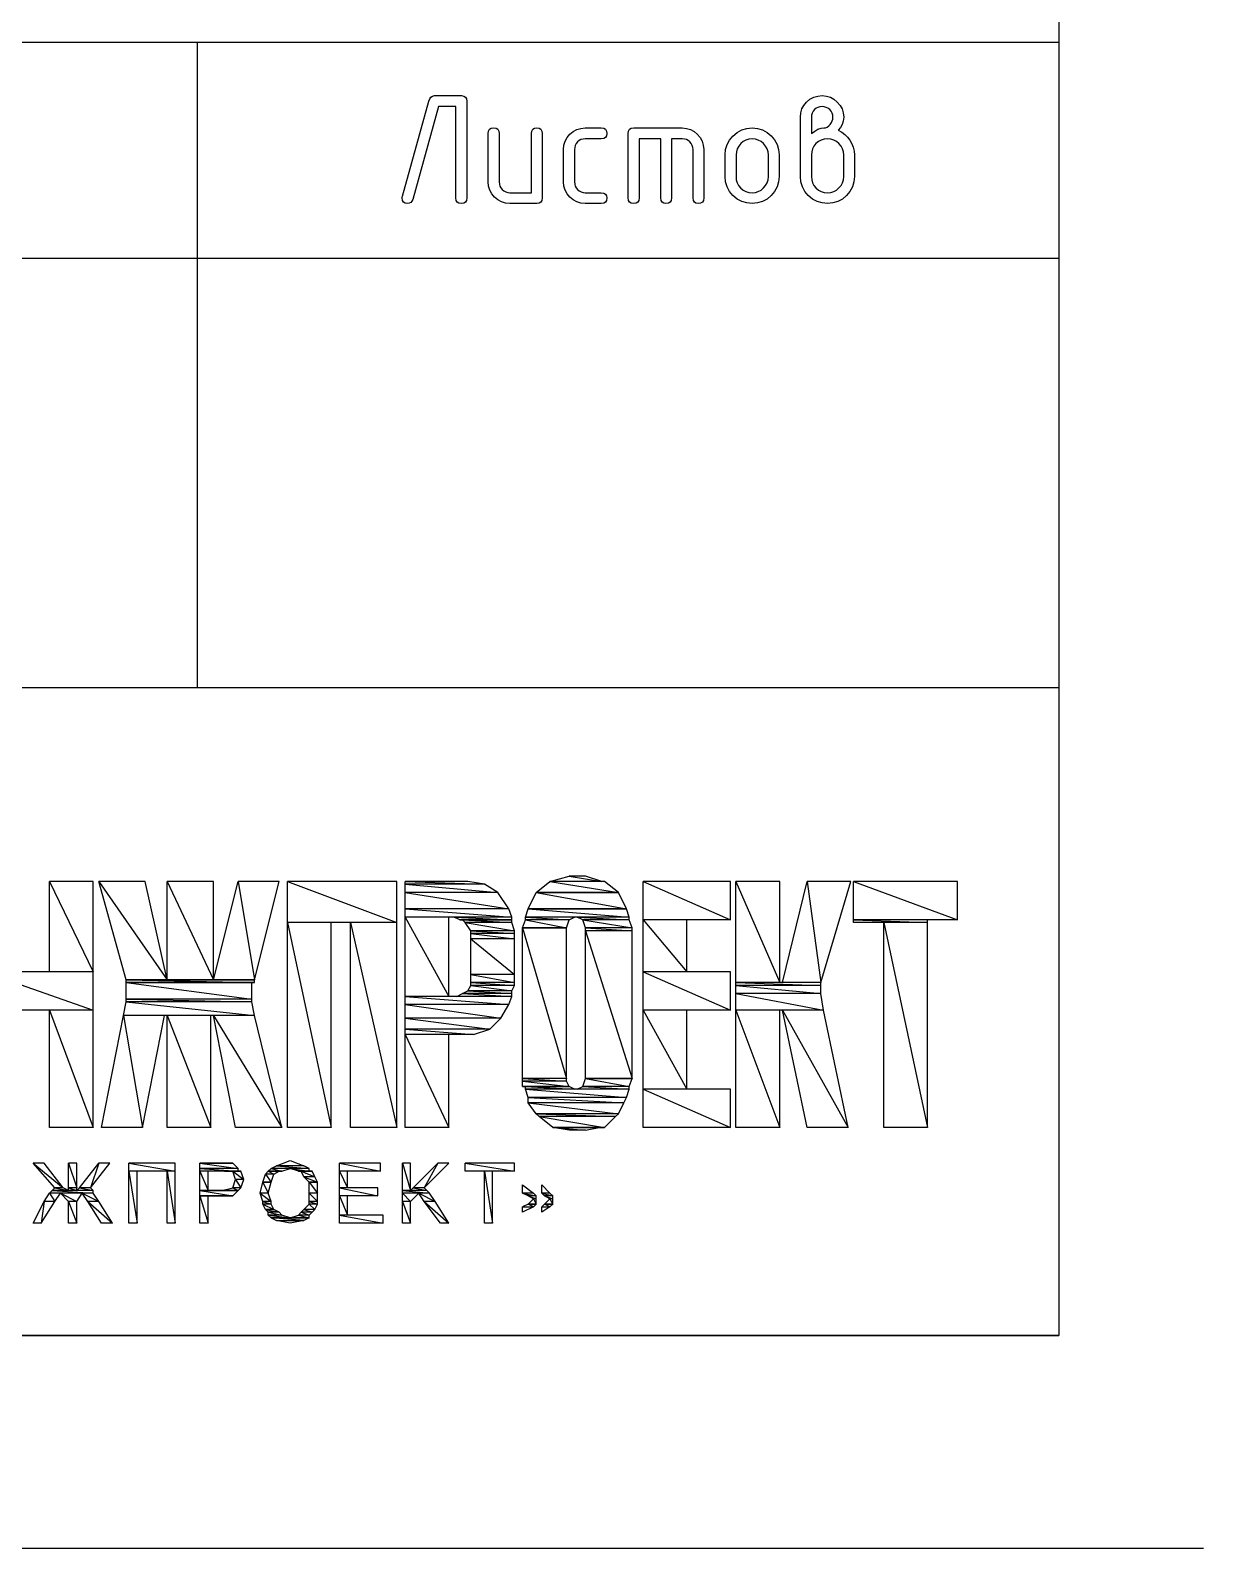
# Model space of a CAD drawing. Header units: millimetres. Extents: x 1 to 1188, y 1 to 840.
# Drawn here: x 1160.91 to 1188.16, y 0.71 to 35.97 of the extents above; entities that cross this region are included whole.
import ezdxf

# ---------------------------------------------------------------- set-up
doc = ezdxf.new("R2010")
doc.units = ezdxf.units.MM
doc.layers.add('GEOMETRY', color=7, linetype='Continuous')
doc.layers.add('TEXT_OUTLINE', color=7, linetype='Continuous')

msp = doc.modelspace()

# ---------------------------------------------------------------- linework, layer by layer
at = {"layer": 'GEOMETRY'}
for points in [[(1188.156, 0.706), (0.832, 0.706), (0.832, 840.048)], [(999.815, 60.714), (999.815, 5.658), (1184.79, 5.658)], [(1184.79, 60.714), (1184.79, 5.658)], [(999.815, 35.694), (1184.79, 35.694)], [(1164.788, 35.694), (1164.788, 20.708)], [(1169.555, 32.118), (1170.167, 34.323)], [(1170.294, 34.45), (1170.922, 34.45)], [(1171.049, 34.323), (1171.049, 32.074)], [(1170.795, 32.074), (1170.795, 34.197), (1170.393, 34.197), (1169.792, 32.036)], [(1178.795, 32.57), (1178.795, 33.948)], [(1179.048, 33.948), (1179.048, 33.574)], [(1171.545, 32.449), (1171.545, 33.574)], [(1171.799, 33.574), (1171.799, 32.449)], [(1172.047, 32.196), (1172.549, 32.196), (1172.549, 33.574)], [(1172.797, 33.574), (1172.797, 32.074)], [(1173.796, 33.7), (1174.171, 33.7)], [(1174.796, 32.074), (1174.796, 33.574)], [(1174.923, 33.7), (1176.047, 33.7)], [(1173.295, 32.449), (1173.295, 33.199)], [(1173.548, 33.199), (1173.548, 32.449)], [(1174.171, 33.447), (1173.796, 33.447)], [(1175.551, 32.074), (1175.551, 33.447), (1175.049, 33.447), (1175.049, 32.074)], [(1176.047, 33.447), (1175.799, 33.447), (1175.799, 32.074)], [(1176.301, 32.074), (1176.301, 33.199)], [(1176.549, 33.199), (1176.549, 32.074)], [(1177.045, 32.57), (1177.045, 33.072)], [(1177.299, 33.072), (1177.299, 32.57)], [(1178.049, 32.57), (1178.049, 33.072)], [(1178.297, 33.072), (1178.297, 32.57)], [(1179.048, 33.072), (1179.048, 32.57)], [(1179.798, 32.57), (1179.798, 33.072)], [(1180.046, 33.072), (1180.046, 32.57)], [(1173.796, 32.196), (1174.171, 32.196)], [(1172.675, 31.948), (1172.047, 31.948)], [(1174.171, 31.948), (1173.796, 31.948)], [(1134.816, 30.678), (1184.79, 30.678)], [(999.815, 20.708), (1064.776, 20.708), (1184.79, 20.708)]]:
    msp.add_lwpolyline(points, dxfattribs=at)
for points in [[(1184.79, 5.658), (20.835, 5.658), (20.835, 836.683), (1184.79, 836.683)], [(1173.423, 16.327), (1174.185, 16.2), (1172.979, 16.2)], [(1173.805, 16.327), (1173.423, 16.327), (1174.185, 16.2)], [(1162.375, 16.2), (1161.358, 16.2), (1162.375, 14.104)], [(1161.358, 16.2), (1162.375, 14.104), (1161.358, 14.104)], [(1163.581, 16.2), (1162.502, 16.2), (1164.089, 13.914)], [(1162.502, 16.2), (1164.089, 13.914), (1163.136, 13.914)], [(1165.169, 16.2), (1164.089, 16.2), (1165.169, 13.914)], [(1164.089, 16.2), (1165.169, 13.914), (1164.089, 13.914)], [(1165.74, 16.2), (1166.121, 13.914), (1165.169, 13.914)], [(1166.693, 16.2), (1165.74, 16.2), (1166.121, 13.914)], [(1169.423, 16.2), (1166.883, 16.2), (1169.423, 15.247)], [(1166.883, 16.2), (1169.423, 15.247), (1166.883, 15.247)], [(1171.073, 16.2), (1169.614, 16.2), (1171.455, 16.135)], [(1169.614, 16.2), (1171.455, 16.135), (1169.614, 16.135)], [(1171.455, 16.135), (1169.614, 16.135), (1171.772, 15.945)], [(1169.614, 16.135), (1171.772, 15.945), (1169.614, 15.945)], [(1171.772, 15.945), (1169.614, 15.945), (1172.027, 15.565)], [(1169.614, 15.945), (1172.027, 15.565), (1169.614, 15.565)], [(1172.661, 15.945), (1174.757, 15.565), (1172.471, 15.565)], [(1172.979, 16.2), (1174.567, 15.945), (1172.661, 15.945)], [(1174.567, 15.945), (1172.661, 15.945)], [(1172.661, 15.945), (1174.567, 15.945)], [(1174.567, 15.945), (1172.661, 15.945), (1174.757, 15.565)], [(1174.248, 16.2), (1172.979, 16.2), (1174.567, 15.945)], [(1177.17, 16.2), (1175.139, 16.2), (1177.17, 15.31)], [(1175.139, 16.2), (1177.17, 15.31), (1175.139, 15.31)], [(1178.314, 16.2), (1177.297, 16.2), (1178.314, 13.851)], [(1177.297, 16.2), (1178.314, 13.851), (1177.297, 13.851)], [(1178.948, 16.2), (1179.266, 13.851), (1178.377, 13.851)], [(1179.964, 16.2), (1178.948, 16.2), (1179.266, 13.851)], [(1182.441, 16.2), (1180.028, 16.2), (1182.441, 15.31)], [(1180.028, 16.2), (1182.441, 15.31), (1180.028, 15.31)], [(1172.027, 15.565), (1169.614, 15.565), (1172.09, 15.373)], [(1169.614, 15.565), (1172.09, 15.373), (1169.614, 15.373)], [(1172.471, 15.565), (1174.82, 15.373), (1172.407, 15.373)], [(1174.757, 15.565), (1172.471, 15.565)], [(1172.471, 15.565), (1174.757, 15.565)], [(1174.757, 15.565), (1172.471, 15.565), (1174.82, 15.373)], [(1167.898, 15.247), (1166.883, 15.247), (1167.898, 10.484)], [(1166.883, 15.247), (1167.898, 10.484), (1166.883, 10.484)], [(1169.423, 15.247), (1168.344, 15.247), (1169.423, 10.484)], [(1168.344, 15.247), (1169.423, 10.484), (1168.344, 10.484)], [(1170.63, 15.373), (1169.614, 15.373), (1170.63, 13.532)], [(1169.614, 15.373), (1170.63, 13.532), (1169.614, 13.532)], [(1172.09, 15.373), (1170.756, 15.373), (1172.09, 15.31)], [(1170.756, 15.373), (1172.09, 15.31), (1170.883, 15.31)], [(1172.09, 15.31), (1170.883, 15.31)], [(1170.883, 15.31), (1172.09, 15.31)], [(1172.09, 15.31), (1170.947, 15.31), (1172.09, 15.247)], [(1170.947, 15.31), (1172.09, 15.247), (1171.01, 15.247)], [(1172.09, 15.247), (1171.01, 15.247), (1172.154, 15.056)], [(1171.01, 15.247), (1172.154, 15.056), (1171.138, 15.056)], [(1172.407, 15.31), (1173.36, 15.12), (1172.344, 15.12)], [(1173.551, 15.373), (1172.407, 15.373), (1173.423, 15.31)], [(1172.407, 15.373), (1173.423, 15.31), (1172.407, 15.31)], [(1173.423, 15.31), (1172.407, 15.31), (1173.36, 15.12)], [(1174.82, 15.373), (1173.614, 15.373), (1174.82, 15.31)], [(1173.614, 15.373), (1174.82, 15.31), (1173.741, 15.31)], [(1174.82, 15.31), (1173.741, 15.31), (1174.884, 15.12)], [(1173.741, 15.31), (1174.884, 15.12), (1173.805, 15.12)], [(1176.154, 15.31), (1175.139, 15.31), (1176.154, 14.104)], [(1175.139, 15.31), (1176.154, 14.104), (1175.139, 14.104)], [(1181.742, 15.31), (1180.028, 15.31), (1181.742, 15.247)], [(1180.028, 15.31), (1181.742, 15.247), (1180.028, 15.247)], [(1181.742, 15.247), (1180.727, 15.247), (1181.742, 10.484)], [(1180.727, 15.247), (1181.742, 10.484), (1180.727, 10.484)], [(1172.154, 15.056), (1171.138, 15.056), (1172.154, 14.993)], [(1171.138, 15.056), (1172.154, 14.993), (1171.138, 14.993)], [(1172.154, 14.993), (1171.138, 14.993), (1172.154, 14.866)], [(1171.138, 14.993), (1172.154, 14.866), (1171.138, 14.866)], [(1172.154, 14.866), (1171.138, 14.866), (1172.154, 14.041)], [(1171.138, 14.866), (1172.154, 14.041), (1171.138, 14.041)], [(1172.344, 15.12), (1173.36, 15.12)], [(1173.36, 15.12), (1172.344, 15.12)], [(1173.36, 15.12), (1172.344, 15.12), (1173.36, 11.628)], [(1172.344, 15.12), (1173.36, 11.628), (1172.344, 11.628)], [(1174.884, 15.12), (1173.805, 15.12), (1174.884, 15.056)], [(1173.805, 15.12), (1174.884, 15.056), (1173.805, 15.056)], [(1174.884, 15.056), (1173.805, 15.056), (1174.884, 11.628)], [(1173.805, 15.056), (1174.884, 11.628), (1173.805, 11.628)], [(1162.375, 14.104), (1159.834, 14.104), (1162.375, 13.215)], [(1159.834, 14.104), (1162.375, 13.215), (1159.834, 13.215)], [(1166.121, 13.914), (1163.136, 13.914), (1166.121, 13.851)], [(1163.136, 13.914), (1166.121, 13.851), (1163.136, 13.851)], [(1166.057, 13.851), (1163.136, 13.851), (1166.057, 13.851), (1163.136, 13.851), (1166.121, 13.851), (1166.057, 13.851), (1163.136, 13.851), (1166.057, 13.469)], [(1163.136, 13.851), (1166.057, 13.469), (1163.136, 13.469)], [(1164.089, 13.914), (1166.121, 13.914)], [(1166.121, 13.914), (1164.089, 13.914)], [(1171.138, 13.786), (1172.09, 13.659), (1171.073, 13.659)], [(1172.154, 14.041), (1171.138, 14.041), (1172.154, 13.851)], [(1171.138, 14.041), (1172.154, 13.851), (1171.138, 13.851)], [(1172.154, 13.851), (1171.138, 13.851), (1172.154, 13.786)], [(1171.138, 13.851), (1172.154, 13.786), (1171.138, 13.786)], [(1172.154, 13.786), (1171.138, 13.786), (1172.09, 13.659)], [(1177.17, 14.104), (1175.139, 14.104), (1177.17, 13.215)], [(1175.139, 14.104), (1177.17, 13.215), (1175.139, 13.215)], [(1179.266, 13.851), (1177.297, 13.851), (1179.266, 13.786)], [(1177.297, 13.851), (1179.266, 13.786), (1177.297, 13.786)], [(1179.266, 13.786), (1177.297, 13.786), (1179.266, 13.596)], [(1177.297, 13.786), (1179.266, 13.596), (1177.297, 13.596)], [(1163.136, 13.406), (1166.121, 13.089), (1163.073, 13.089)], [(1166.057, 13.469), (1163.136, 13.469), (1166.057, 13.406)], [(1163.136, 13.469), (1166.057, 13.406), (1163.136, 13.406)], [(1166.057, 13.406), (1163.136, 13.406), (1166.121, 13.089)], [(1172.09, 13.532), (1169.614, 13.532), (1172.027, 13.342)], [(1169.614, 13.532), (1172.027, 13.342), (1169.614, 13.342)], [(1170.947, 13.596), (1172.09, 13.532), (1170.82, 13.532)], [(1171.073, 13.659), (1172.09, 13.596), (1170.947, 13.596)], [(1172.09, 13.596), (1170.947, 13.596), (1172.09, 13.532)], [(1172.09, 13.659), (1171.073, 13.659), (1172.09, 13.596)], [(1179.266, 13.596), (1177.297, 13.596), (1179.329, 13.215)], [(1177.297, 13.596), (1179.329, 13.215), (1177.297, 13.215)], [(1162.375, 13.215), (1161.358, 13.215), (1162.375, 10.484)], [(1161.358, 13.215), (1162.375, 10.484), (1161.358, 10.484)], [(1163.073, 13.089), (1163.518, 10.484), (1162.565, 10.484)], [(1164.026, 13.089), (1163.073, 13.089), (1163.518, 10.484)], [(1165.105, 13.089), (1164.089, 13.089), (1165.105, 10.484)], [(1164.089, 13.089), (1165.105, 10.484), (1164.089, 10.484)], [(1166.121, 13.089), (1165.169, 13.089), (1166.756, 10.484)], [(1165.169, 13.089), (1166.756, 10.484), (1165.677, 10.484)], [(1172.027, 13.342), (1169.614, 13.342), (1171.835, 13.025)], [(1169.614, 13.342), (1171.835, 13.025), (1169.614, 13.025)], [(1176.154, 13.215), (1175.139, 13.215), (1176.154, 11.373)], [(1175.139, 13.215), (1176.154, 11.373), (1175.139, 11.373)], [(1178.314, 13.215), (1177.297, 13.215), (1178.314, 10.484)], [(1177.297, 13.215), (1178.314, 10.484), (1177.297, 10.484)], [(1179.329, 13.215), (1178.377, 13.215), (1179.901, 10.484)], [(1178.377, 13.215), (1179.901, 10.484), (1178.948, 10.484)], [(1171.835, 13.025), (1169.614, 13.025), (1171.582, 12.77)], [(1169.614, 13.025), (1171.582, 12.77), (1169.614, 12.77)], [(1171.582, 12.77), (1169.614, 12.77), (1171.202, 12.644)], [(1169.614, 12.77), (1171.202, 12.644), (1169.614, 12.644)], [(1170.63, 12.644), (1169.614, 12.644), (1170.63, 10.484)], [(1169.614, 12.644), (1170.63, 10.484), (1169.614, 10.484)], [(1173.36, 11.628), (1172.344, 11.628), (1173.36, 11.564)], [(1172.344, 11.628), (1173.36, 11.564), (1172.344, 11.564)], [(1173.36, 11.564), (1172.344, 11.564), (1173.423, 11.438)], [(1172.344, 11.564), (1173.423, 11.438), (1172.344, 11.438)], [(1173.423, 11.438), (1172.344, 11.438)], [(1172.344, 11.438), (1173.423, 11.438)], [(1173.423, 11.438), (1172.407, 11.438), (1173.551, 11.373)], [(1172.407, 11.438), (1173.551, 11.373), (1172.407, 11.373)], [(1174.82, 11.373), (1172.407, 11.373), (1174.757, 11.183)], [(1172.407, 11.373), (1174.757, 11.183), (1172.471, 11.183)], [(1173.741, 11.438), (1174.82, 11.373), (1173.614, 11.373)], [(1173.805, 11.628), (1174.82, 11.438), (1173.741, 11.438)], [(1174.82, 11.438), (1173.741, 11.438), (1174.82, 11.373)], [(1174.884, 11.628), (1173.805, 11.628)], [(1173.805, 11.628), (1174.884, 11.628)], [(1174.884, 11.628), (1173.805, 11.628), (1174.82, 11.438)], [(1177.17, 11.373), (1175.139, 11.373), (1177.17, 10.484)], [(1175.139, 11.373), (1177.17, 10.484), (1175.139, 10.484)], [(1174.757, 11.183), (1172.471, 11.183), (1174.694, 11.056)], [(1172.471, 11.183), (1174.694, 11.056), (1172.471, 11.056)], [(1174.694, 11.056), (1172.471, 11.056), (1174.567, 10.802)], [(1172.471, 11.056), (1174.567, 10.802), (1172.661, 10.802)], [(1174.567, 10.802), (1172.661, 10.802), (1174.503, 10.739)], [(1172.661, 10.802), (1174.503, 10.739), (1172.726, 10.739)], [(1174.503, 10.739), (1172.726, 10.739), (1174.248, 10.484)], [(1172.726, 10.739), (1174.248, 10.484), (1173.043, 10.484)], [(1174.122, 10.484), (1173.043, 10.484), (1174.122, 10.484), (1173.043, 10.484), (1174.248, 10.484), (1174.122, 10.484), (1173.043, 10.484), (1173.805, 10.421)], [(1173.043, 10.484), (1173.805, 10.421), (1173.423, 10.421)], [(1161.231, 9.659), (1160.978, 9.659), (1161.677, 9.088)], [(1160.978, 9.659), (1161.677, 9.088), (1161.485, 9.088)], [(1161.994, 9.659), (1161.803, 9.659), (1161.994, 9.088)], [(1161.803, 9.659), (1161.994, 9.088), (1161.803, 9.088)], [(1162.502, 9.659), (1162.31, 9.088), (1162.057, 9.088)], [(1162.756, 9.659), (1162.502, 9.659), (1162.31, 9.088)], [(1164.28, 9.659), (1163.201, 9.659), (1164.28, 9.469)], [(1163.201, 9.659), (1164.28, 9.469), (1163.201, 9.469)], [(1165.614, 9.659), (1164.852, 9.659), (1165.614, 9.659), (1164.852, 9.659), (1165.614, 9.659), (1164.852, 9.659), (1165.74, 9.532)], [(1164.852, 9.659), (1165.74, 9.532), (1164.852, 9.532)], [(1165.74, 9.532), (1164.852, 9.532), (1165.74, 9.469)], [(1164.852, 9.532), (1165.74, 9.469), (1164.852, 9.469)], [(1166.502, 9.532), (1166.756, 9.469), (1166.439, 9.469)], [(1166.629, 9.595), (1167.391, 9.532), (1166.502, 9.532)], [(1166.946, 9.532), (1167.391, 9.469), (1167.138, 9.469), (1166.946, 9.532), (1166.502, 9.532), (1166.756, 9.469)], [(1166.946, 9.722), (1167.264, 9.595), (1166.629, 9.595)], [(1167.264, 9.595), (1166.629, 9.595), (1167.391, 9.532)], [(1167.391, 9.532), (1166.946, 9.532), (1167.391, 9.469)], [(1169.042, 9.659), (1168.09, 9.659), (1169.042, 9.469)], [(1168.09, 9.659), (1169.042, 9.469), (1168.09, 9.469)], [(1169.741, 9.659), (1169.551, 9.659), (1169.741, 9.023)], [(1169.551, 9.659), (1169.741, 9.023), (1169.551, 9.023)], [(1170.376, 9.659), (1170.058, 9.088), (1169.804, 9.088)], [(1170.63, 9.659), (1170.376, 9.659), (1170.058, 9.088)], [(1172.154, 9.659), (1171.01, 9.659), (1172.154, 9.469)], [(1171.01, 9.659), (1172.154, 9.469), (1171.01, 9.469)], [(1163.391, 9.469), (1163.201, 9.469), (1163.391, 8.263)], [(1163.201, 9.469), (1163.391, 8.263), (1163.201, 8.263)], [(1164.28, 9.469), (1164.089, 9.469), (1164.28, 8.263)], [(1164.089, 9.469), (1164.28, 8.263), (1164.089, 8.263)], [(1165.042, 9.469), (1164.852, 9.469), (1165.042, 9.023)], [(1164.852, 9.469), (1165.042, 9.023), (1164.852, 9.023)], [(1165.74, 9.469), (1165.422, 9.469), (1165.804, 9.469)], [(1165.422, 9.469), (1165.804, 9.469)], [(1165.804, 9.469), (1165.614, 9.469), (1165.867, 9.278)], [(1165.614, 9.469), (1165.867, 9.278), (1165.677, 9.278)], [(1165.677, 9.278), (1165.804, 9.088), (1165.614, 9.088)], [(1165.867, 9.278), (1165.677, 9.278), (1165.804, 9.088)], [(1166.311, 9.215), (1166.439, 8.96), (1166.248, 8.96)], [(1166.376, 9.405), (1166.502, 9.215), (1166.311, 9.215)], [(1166.502, 9.215), (1166.311, 9.215)], [(1166.311, 9.215), (1166.502, 9.215)], [(1166.502, 9.215), (1166.311, 9.215), (1166.439, 8.96)], [(1166.439, 9.469), (1166.566, 9.405), (1166.376, 9.405)], [(1166.566, 9.405), (1166.376, 9.405), (1166.502, 9.215)], [(1166.693, 9.469), (1166.439, 9.469), (1166.693, 9.469), (1166.439, 9.469), (1166.756, 9.469), (1166.693, 9.469), (1166.439, 9.469), (1166.566, 9.405)], [(1167.391, 9.469), (1167.138, 9.469), (1167.455, 9.469)], [(1167.138, 9.469), (1167.455, 9.469)], [(1167.455, 9.469), (1167.201, 9.469), (1167.518, 9.342)], [(1167.201, 9.469), (1167.518, 9.342), (1167.264, 9.342)], [(1167.518, 9.342), (1167.264, 9.342), (1167.581, 9.215)], [(1167.264, 9.342), (1167.581, 9.215), (1167.391, 9.215)], [(1167.391, 9.215), (1167.581, 9.215)], [(1167.581, 9.215), (1167.391, 9.215)], [(1167.581, 9.215), (1167.391, 9.215), (1167.581, 8.96)], [(1167.391, 9.215), (1167.581, 8.96), (1167.391, 8.96)], [(1168.28, 9.469), (1168.09, 9.469), (1168.28, 9.088)], [(1168.09, 9.469), (1168.28, 9.088), (1168.09, 9.088)], [(1171.645, 9.469), (1171.455, 9.469), (1171.645, 8.263)], [(1171.455, 9.469), (1171.645, 8.263), (1171.455, 8.263)], [(1161.358, 8.96), (1161.485, 8.77), (1161.231, 8.77)], [(1161.422, 9.023), (1162.375, 8.96), (1161.358, 8.96)], [(1161.613, 8.96), (1161.994, 8.77), (1161.803, 8.77), (1161.613, 8.96), (1161.358, 8.96), (1161.485, 8.77)], [(1161.485, 9.088), (1161.803, 9.023), (1161.422, 9.023)], [(1162.375, 9.023), (1161.422, 9.023), (1162.375, 8.96)], [(1161.677, 9.088), (1161.485, 9.088), (1161.803, 9.023)], [(1162.12, 8.96), (1162.502, 8.77), (1162.247, 8.77), (1162.12, 8.96), (1161.613, 8.96), (1161.994, 8.77)], [(1161.994, 9.088), (1161.803, 9.088), (1161.994, 9.023)], [(1161.803, 9.088), (1161.994, 9.023), (1161.803, 9.023)], [(1162.057, 9.088), (1162.375, 9.023), (1161.994, 9.023)], [(1162.31, 9.088), (1162.057, 9.088), (1162.375, 9.023)], [(1162.375, 8.96), (1162.12, 8.96), (1162.502, 8.77)], [(1164.852, 9.023), (1165.74, 9.023)], [(1165.74, 9.023), (1164.852, 9.023), (1165.74, 9.023), (1164.852, 9.023), (1165.614, 8.897)], [(1164.852, 9.023), (1165.614, 8.897), (1164.852, 8.897)], [(1165.422, 8.897), (1164.852, 8.897), (1165.422, 8.897), (1164.852, 8.897), (1165.614, 8.897)], [(1165.042, 8.897), (1164.852, 8.897), (1165.042, 8.263)], [(1164.852, 8.897), (1165.042, 8.263), (1164.852, 8.263)], [(1165.614, 9.088), (1165.74, 9.023), (1165.359, 9.023)], [(1165.804, 9.088), (1165.614, 9.088), (1165.74, 9.023)], [(1166.439, 8.96), (1166.248, 8.96), (1166.502, 8.77)], [(1166.248, 8.96), (1166.502, 8.77), (1166.311, 8.77)], [(1167.581, 8.96), (1167.391, 8.96), (1167.581, 8.77)], [(1167.391, 8.96), (1167.581, 8.77), (1167.391, 8.77)], [(1168.979, 9.088), (1168.09, 9.088), (1168.979, 8.897)], [(1168.09, 9.088), (1168.979, 8.897), (1168.09, 8.897)], [(1168.28, 8.897), (1168.09, 8.897), (1168.28, 8.453)], [(1168.09, 8.897), (1168.28, 8.453), (1168.09, 8.453)], [(1170.121, 9.023), (1169.551, 9.023), (1170.185, 8.96)], [(1169.551, 9.023), (1170.185, 8.96), (1169.551, 8.96)], [(1169.931, 8.96), (1170.313, 8.77), (1170.058, 8.77), (1169.931, 8.96), (1169.551, 8.96), (1169.741, 8.77)], [(1169.551, 8.96), (1169.741, 8.77), (1169.551, 8.77)], [(1169.804, 9.088), (1170.121, 9.023), (1169.741, 9.023)], [(1170.058, 9.088), (1169.804, 9.088), (1170.121, 9.023)], [(1170.185, 8.96), (1169.931, 8.96), (1170.313, 8.77)], [(1172.344, 9.152), (1172.598, 8.96), (1172.344, 8.96)], [(1172.598, 8.96), (1172.344, 8.96), (1172.661, 8.897)], [(1172.344, 8.96), (1172.661, 8.897), (1172.471, 8.897)], [(1172.661, 8.897), (1172.471, 8.897), (1172.661, 8.833)], [(1172.471, 8.897), (1172.661, 8.833), (1172.598, 8.833)], [(1172.598, 8.833), (1172.661, 8.706), (1172.471, 8.706)], [(1172.661, 8.833), (1172.598, 8.833), (1172.661, 8.706)], [(1172.789, 9.152), (1172.979, 8.96), (1172.789, 8.96)], [(1172.979, 8.96), (1172.789, 8.96), (1173.043, 8.897)], [(1172.789, 8.96), (1173.043, 8.897), (1172.852, 8.897)], [(1173.043, 8.897), (1172.852, 8.897), (1173.043, 8.833)], [(1172.852, 8.897), (1173.043, 8.833), (1172.979, 8.833)], [(1172.979, 8.833), (1173.043, 8.706), (1172.852, 8.706)], [(1173.043, 8.833), (1172.979, 8.833), (1173.043, 8.706)], [(1161.231, 8.77), (1161.168, 8.263), (1160.978, 8.263)], [(1161.485, 8.77), (1161.231, 8.77), (1161.168, 8.263)], [(1161.994, 8.77), (1161.803, 8.77), (1161.994, 8.263)], [(1161.803, 8.77), (1161.994, 8.263), (1161.803, 8.263)], [(1162.502, 8.77), (1162.247, 8.77), (1162.819, 8.263)], [(1162.247, 8.77), (1162.819, 8.263), (1162.565, 8.263)], [(1166.502, 8.77), (1166.311, 8.77), (1166.502, 8.706)], [(1166.311, 8.77), (1166.502, 8.706), (1166.311, 8.706)], [(1166.502, 8.706), (1166.311, 8.706), (1166.566, 8.58)], [(1166.311, 8.706), (1166.566, 8.58), (1166.376, 8.58)], [(1166.566, 8.58), (1166.376, 8.58), (1166.693, 8.516)], [(1166.376, 8.58), (1166.693, 8.516), (1166.439, 8.516)], [(1166.693, 8.516), (1166.439, 8.516), (1166.756, 8.453)], [(1166.439, 8.516), (1166.756, 8.453), (1166.439, 8.453)], [(1167.201, 8.516), (1167.391, 8.453), (1167.138, 8.453)], [(1167.264, 8.58), (1167.455, 8.516), (1167.201, 8.516)], [(1167.455, 8.516), (1167.201, 8.516), (1167.391, 8.453)], [(1167.391, 8.706), (1167.518, 8.58), (1167.264, 8.58)], [(1167.518, 8.58), (1167.264, 8.58), (1167.455, 8.516)], [(1167.581, 8.77), (1167.391, 8.77), (1167.581, 8.706)], [(1167.391, 8.77), (1167.581, 8.706), (1167.391, 8.706)], [(1167.581, 8.706), (1167.391, 8.706), (1167.518, 8.58)], [(1169.741, 8.77), (1169.551, 8.77), (1169.741, 8.263)], [(1169.551, 8.77), (1169.741, 8.263), (1169.551, 8.263)], [(1170.313, 8.77), (1170.058, 8.77), (1170.63, 8.263)], [(1170.058, 8.77), (1170.63, 8.263), (1170.439, 8.263)], [(1172.471, 8.706), (1172.344, 8.643), (1172.598, 8.643)], [(1172.344, 8.643), (1172.598, 8.643), (1172.344, 8.516)], [(1172.471, 8.706), (1172.661, 8.706), (1172.598, 8.643)], [(1172.852, 8.706), (1172.789, 8.643), (1172.979, 8.643)], [(1172.789, 8.643), (1172.979, 8.643), (1172.789, 8.516)], [(1172.852, 8.706), (1173.043, 8.706), (1172.979, 8.643)], [(1166.756, 8.453), (1166.439, 8.453), (1166.946, 8.389)], [(1166.439, 8.453), (1166.946, 8.389), (1166.502, 8.389)], [(1166.502, 8.389), (1166.629, 8.326), (1167.264, 8.326)], [(1166.502, 8.389), (1167.391, 8.389), (1167.264, 8.326)], [(1166.629, 8.326), (1167.264, 8.326), (1166.946, 8.263)], [(1167.138, 8.453), (1167.391, 8.389), (1166.946, 8.389)], [(1167.391, 8.453), (1167.138, 8.453), (1167.391, 8.389)], [(1169.106, 8.453), (1168.09, 8.453), (1169.106, 8.263)], [(1168.09, 8.453), (1169.106, 8.263), (1168.09, 8.263)]]:
    msp.add_lwpolyline(points, close=True, dxfattribs=at)
at = {"layer": 'TEXT_OUTLINE'}
for points in [[(1170.167, 34.323), (1170.187, 34.379), (1170.215, 34.418), (1170.25, 34.442), (1170.294, 34.45)], [(1170.922, 34.45), (1170.977, 34.442), (1171.017, 34.418), (1171.041, 34.379), (1171.049, 34.323)], [(1178.795, 33.948), (1178.803, 34.049), (1178.83, 34.141), (1178.875, 34.225), (1178.938, 34.301)], [(1178.938, 34.301), (1179.016, 34.366), (1179.102, 34.413), (1179.195, 34.441), (1179.296, 34.45)], [(1179.296, 34.45), (1179.397, 34.441), (1179.489, 34.413), (1179.573, 34.366), (1179.649, 34.301)], [(1179.649, 34.301), (1179.714, 34.225), (1179.761, 34.141), (1179.789, 34.049), (1179.798, 33.948)], [(1179.12, 34.125), (1179.088, 34.087), (1179.066, 34.044), (1179.053, 33.998), (1179.048, 33.948)], [(1179.296, 34.197), (1179.246, 34.192), (1179.199, 34.178), (1179.157, 34.156), (1179.12, 34.125)], [(1179.473, 34.125), (1179.434, 34.156), (1179.392, 34.178), (1179.346, 34.192), (1179.296, 34.197)], [(1179.55, 33.948), (1179.545, 33.998), (1179.53, 34.044), (1179.506, 34.087), (1179.473, 34.125)], [(1179.484, 33.783), (1179.513, 33.824), (1179.533, 33.866), (1179.546, 33.907), (1179.55, 33.948)], [(1179.798, 33.948), (1179.79, 33.859), (1179.766, 33.779), (1179.726, 33.708), (1179.671, 33.645)], [(1171.545, 33.574), (1171.553, 33.629), (1171.577, 33.669), (1171.616, 33.692), (1171.672, 33.7)], [(1171.672, 33.7), (1171.728, 33.692), (1171.767, 33.669), (1171.791, 33.629), (1171.799, 33.574)], [(1172.549, 33.574), (1172.556, 33.629), (1172.58, 33.669), (1172.62, 33.692), (1172.675, 33.7)], [(1172.675, 33.7), (1172.728, 33.692), (1172.766, 33.669), (1172.789, 33.629), (1172.797, 33.574)], [(1173.295, 33.199), (1173.304, 33.299), (1173.33, 33.391), (1173.375, 33.475), (1173.438, 33.552)], [(1173.438, 33.552), (1173.516, 33.617), (1173.602, 33.663), (1173.695, 33.691), (1173.796, 33.7)], [(1174.171, 33.7), (1174.226, 33.692), (1174.266, 33.669), (1174.29, 33.629), (1174.298, 33.574)], [(1174.298, 33.574), (1174.29, 33.518), (1174.266, 33.478), (1174.226, 33.455), (1174.171, 33.447)], [(1174.796, 33.574), (1174.804, 33.629), (1174.827, 33.669), (1174.867, 33.692), (1174.923, 33.7)], [(1176.047, 33.7), (1176.147, 33.691), (1176.239, 33.663), (1176.324, 33.617), (1176.4, 33.552)], [(1176.4, 33.552), (1176.465, 33.475), (1176.511, 33.391), (1176.539, 33.299), (1176.549, 33.199)], [(1177.045, 33.072), (1177.057, 33.197), (1177.091, 33.312), (1177.148, 33.417), (1177.227, 33.513)], [(1177.227, 33.513), (1177.325, 33.595), (1177.432, 33.653), (1177.548, 33.689), (1177.674, 33.7)], [(1177.674, 33.7), (1177.8, 33.689), (1177.916, 33.655), (1178.021, 33.598), (1178.115, 33.519)], [(1178.115, 33.519), (1178.194, 33.422), (1178.251, 33.316), (1178.285, 33.199), (1178.297, 33.072)], [(1179.048, 33.574), (1179.126, 33.629), (1179.201, 33.669), (1179.272, 33.692), (1179.34, 33.7)], [(1179.34, 33.7), (1179.378, 33.706), (1179.415, 33.721), (1179.45, 33.747), (1179.484, 33.783)], [(1179.671, 33.645), (1179.752, 33.604), (1179.824, 33.551), (1179.887, 33.488), (1179.941, 33.414)], [(1173.62, 33.375), (1173.588, 33.337), (1173.566, 33.295), (1173.553, 33.249), (1173.548, 33.199)], [(1173.796, 33.447), (1173.746, 33.442), (1173.699, 33.429), (1173.657, 33.406), (1173.62, 33.375)], [(1176.229, 33.375), (1176.19, 33.406), (1176.147, 33.429), (1176.099, 33.442), (1176.047, 33.447)], [(1176.301, 33.199), (1176.296, 33.249), (1176.282, 33.295), (1176.26, 33.337), (1176.229, 33.375)], [(1177.409, 33.337), (1177.361, 33.278), (1177.326, 33.215), (1177.306, 33.146), (1177.299, 33.072)], [(1177.674, 33.447), (1177.599, 33.44), (1177.53, 33.419), (1177.467, 33.385), (1177.409, 33.337)], [(1177.938, 33.337), (1177.88, 33.385), (1177.816, 33.419), (1177.748, 33.44), (1177.674, 33.447)], [(1178.049, 33.072), (1178.042, 33.146), (1178.021, 33.215), (1177.986, 33.278), (1177.938, 33.337)], [(1179.153, 33.337), (1179.107, 33.278), (1179.074, 33.215), (1179.055, 33.146), (1179.048, 33.072)], [(1179.423, 33.447), (1179.346, 33.44), (1179.275, 33.419), (1179.211, 33.385), (1179.153, 33.337)], [(1179.688, 33.337), (1179.629, 33.385), (1179.566, 33.419), (1179.497, 33.44), (1179.423, 33.447)], [(1179.798, 33.072), (1179.791, 33.146), (1179.77, 33.215), (1179.736, 33.278), (1179.688, 33.337)], [(1179.941, 33.414), (1179.987, 33.334), (1180.019, 33.251), (1180.039, 33.163), (1180.046, 33.072)], [(1171.689, 32.091), (1171.626, 32.169), (1171.581, 32.255), (1171.554, 32.348), (1171.545, 32.449)], [(1171.799, 32.449), (1171.803, 32.398), (1171.817, 32.351), (1171.839, 32.307), (1171.871, 32.267)], [(1173.438, 32.091), (1173.375, 32.169), (1173.33, 32.255), (1173.304, 32.348), (1173.295, 32.449)], [(1173.548, 32.449), (1173.553, 32.398), (1173.566, 32.351), (1173.588, 32.307), (1173.62, 32.267)], [(1177.227, 32.129), (1177.148, 32.225), (1177.091, 32.33), (1177.057, 32.445), (1177.045, 32.57)], [(1177.299, 32.57), (1177.305, 32.496), (1177.325, 32.427), (1177.358, 32.363), (1177.404, 32.306)], [(1177.938, 32.306), (1177.986, 32.363), (1178.021, 32.427), (1178.042, 32.496), (1178.049, 32.57)], [(1178.297, 32.57), (1178.285, 32.445), (1178.251, 32.33), (1178.194, 32.225), (1178.115, 32.129)], [(1178.977, 32.129), (1178.897, 32.225), (1178.84, 32.33), (1178.806, 32.445), (1178.795, 32.57)], [(1179.048, 32.57), (1179.055, 32.496), (1179.074, 32.427), (1179.107, 32.363), (1179.153, 32.306)], [(1179.688, 32.306), (1179.736, 32.363), (1179.77, 32.427), (1179.791, 32.496), (1179.798, 32.57)], [(1180.046, 32.57), (1180.035, 32.445), (1180, 32.33), (1179.944, 32.225), (1179.864, 32.129)], [(1169.544, 32.074), (1169.545, 32.081), (1169.547, 32.091), (1169.55, 32.103), (1169.555, 32.118)], [(1172.047, 31.948), (1171.946, 31.956), (1171.852, 31.983), (1171.767, 32.028), (1171.689, 32.091)], [(1171.871, 32.267), (1171.91, 32.236), (1171.953, 32.213), (1171.999, 32.2), (1172.047, 32.196)], [(1173.796, 31.948), (1173.695, 31.956), (1173.602, 31.983), (1173.516, 32.028), (1173.438, 32.091)], [(1173.62, 32.267), (1173.66, 32.236), (1173.702, 32.213), (1173.748, 32.2), (1173.796, 32.196)], [(1174.171, 32.196), (1174.226, 32.188), (1174.266, 32.165), (1174.29, 32.127), (1174.298, 32.074)], [(1177.674, 31.948), (1177.548, 31.959), (1177.432, 31.993), (1177.325, 32.05), (1177.227, 32.129)], [(1177.404, 32.306), (1177.462, 32.257), (1177.526, 32.223), (1177.597, 32.202), (1177.674, 32.196)], [(1177.674, 32.196), (1177.748, 32.202), (1177.816, 32.223), (1177.88, 32.257), (1177.938, 32.306)], [(1178.115, 32.129), (1178.019, 32.05), (1177.913, 31.993), (1177.798, 31.959), (1177.674, 31.948)], [(1179.423, 31.948), (1179.296, 31.959), (1179.179, 31.993), (1179.073, 32.05), (1178.977, 32.129)], [(1179.153, 32.306), (1179.211, 32.257), (1179.275, 32.223), (1179.346, 32.202), (1179.423, 32.196)], [(1179.423, 32.196), (1179.497, 32.202), (1179.566, 32.223), (1179.629, 32.257), (1179.688, 32.306)], [(1179.864, 32.129), (1179.768, 32.05), (1179.663, 31.993), (1179.548, 31.959), (1179.423, 31.948)], [(1169.671, 31.948), (1169.615, 31.955), (1169.575, 31.979), (1169.552, 32.018), (1169.544, 32.074)], [(1169.792, 32.036), (1169.774, 31.997), (1169.748, 31.969), (1169.713, 31.953), (1169.671, 31.948)], [(1170.922, 31.948), (1170.866, 31.955), (1170.827, 31.979), (1170.803, 32.018), (1170.795, 32.074)], [(1171.049, 32.074), (1171.041, 32.018), (1171.017, 31.979), (1170.977, 31.955), (1170.922, 31.948)], [(1172.797, 32.074), (1172.789, 32.018), (1172.766, 31.979), (1172.728, 31.955), (1172.675, 31.948)], [(1174.298, 32.074), (1174.29, 32.018), (1174.266, 31.979), (1174.226, 31.955), (1174.171, 31.948)], [(1174.923, 31.948), (1174.867, 31.955), (1174.827, 31.979), (1174.804, 32.018), (1174.796, 32.074)], [(1175.049, 32.074), (1175.041, 32.018), (1175.017, 31.979), (1174.978, 31.955), (1174.923, 31.948)], [(1175.672, 31.948), (1175.619, 31.955), (1175.581, 31.979), (1175.558, 32.018), (1175.551, 32.074)], [(1175.799, 32.074), (1175.791, 32.018), (1175.767, 31.979), (1175.727, 31.955), (1175.672, 31.948)], [(1176.422, 31.948), (1176.369, 31.955), (1176.331, 31.979), (1176.308, 32.018), (1176.301, 32.074)], [(1176.549, 32.074), (1176.541, 32.018), (1176.517, 31.979), (1176.477, 31.955), (1176.422, 31.948)]]:
    msp.add_lwpolyline(points, dxfattribs=at)

doc.saveas('drawing.dxf')
